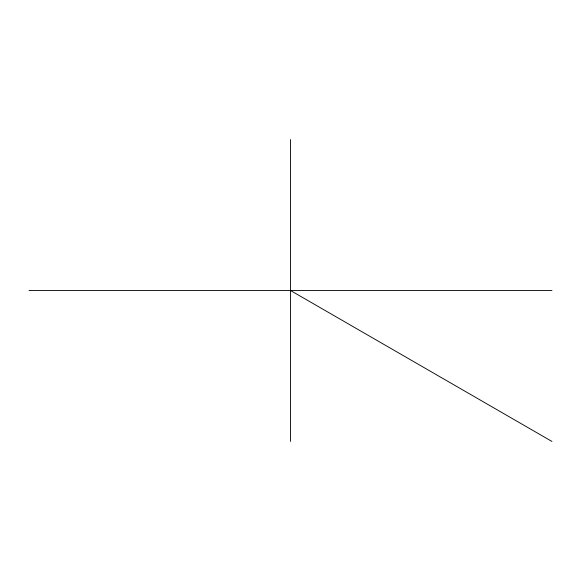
<?xml version="1.0" encoding="UTF-8"?>
<svg xmlns="http://www.w3.org/2000/svg" width="581" height="581" viewBox="0 0 581 581"><rect width="100%" height="100%" fill="white"/><g stroke="black" fill="none" stroke-linecap="round" stroke-linejoin="round"><path stroke-width="0.87" d="M29.05 290.5L551.95 290.5M290.5 290.5L551.95 441.444M290.5 139.556L290.5 441.444"/></g></svg>
